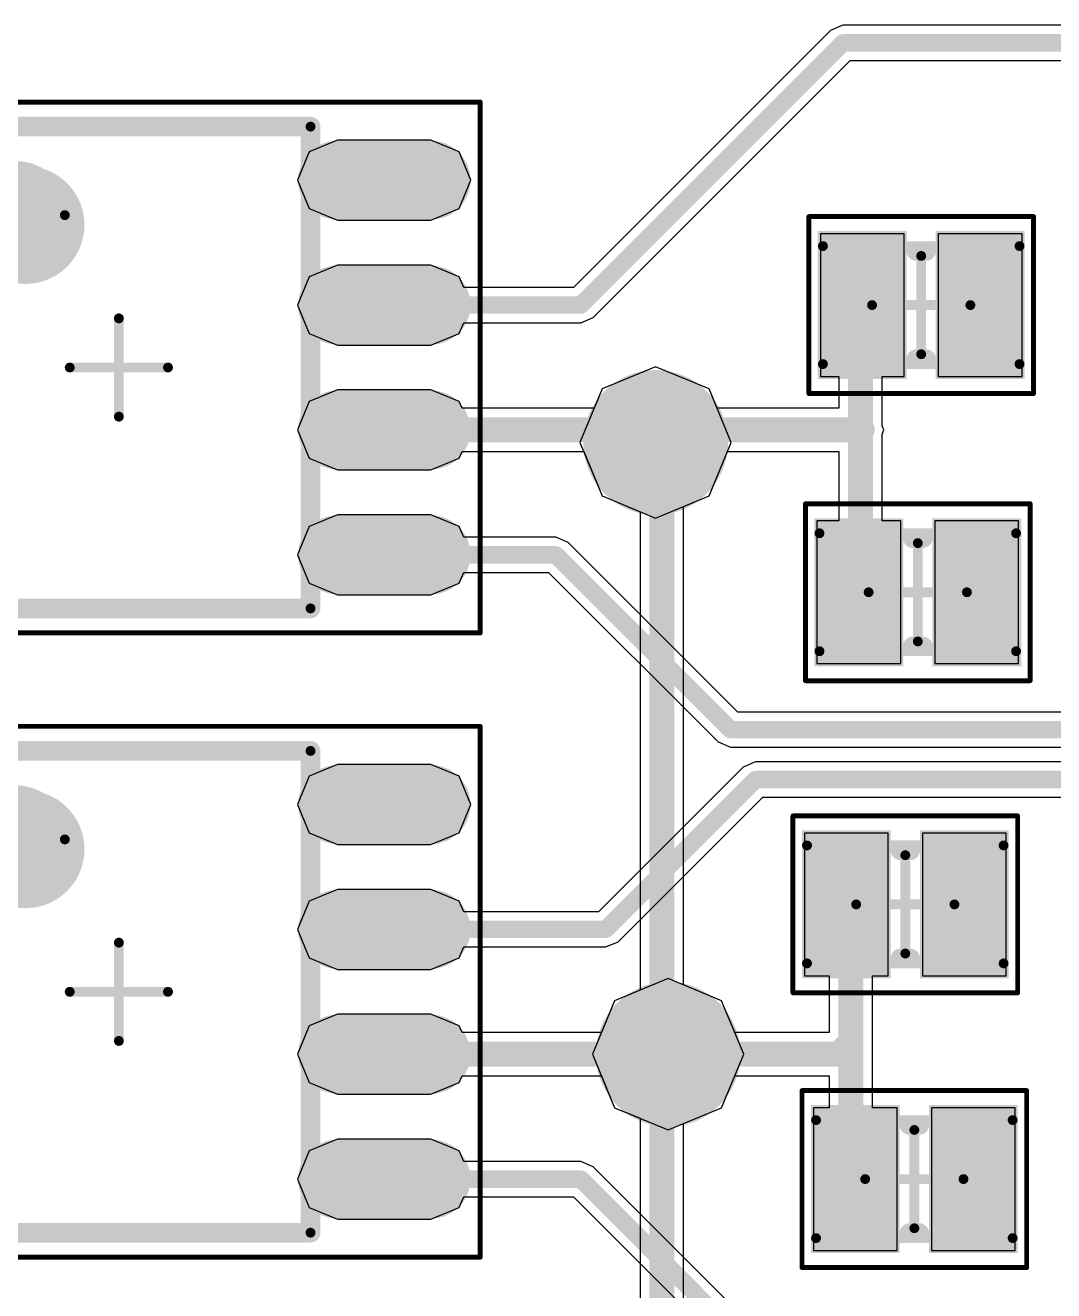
# Model space of a CAD drawing. Header units: millimetres. Extents: x 67 to 176, y 11 to 117.
# Drawn here: x 147.38 to 157.85, y 54.62 to 67.49 of the extents above; entities that cross this region are included whole.
import ezdxf

# ---------------------------------------------------------------- set-up
doc = ezdxf.new("R2010")
doc.units = ezdxf.units.MM
for name, color, linetype in [('BottomLayer', 5, 'Continuous'), ('BottomSolder', 6, 'Continuous'), ('Mechanical13', 56, 'Continuous'), ('Mechanical15', 56, 'Continuous'), ('MultiLayer', 9, 'Continuous'), ('TopLayer', 1, 'Continuous'), ('TopOverlay', 2, 'Continuous'), ('TopPaste', 8, 'Continuous'), ('TopSolder', 216, 'Continuous'), ('ViaHoleLayer', 16, 'Continuous')]:
    doc.layers.add(name, color=color, linetype=linetype)

# ---------------------------------------------------------------- blocks, each defined once
blk = doc.blocks.new('C___2P__SM127P600_8N_34')
at = {"layer": 'Mechanical13', "const_width": 0.1}
for points in [[(-1, -0.6), (-1, 0.6)], [(-1, 0.6), (1, 0.6)], [(1, -0.6), (1, 0.6)], [(-1, -0.6), (1, -0.6)]]:
    blk.add_lwpolyline(points, dxfattribs=at)
at = {"layer": 'Mechanical13', "const_width": 0.05}
for points in [[(-1.025, 0.6, 1), (-0.975, 0.6, 1)], [(-1.025, 0.6, 1), (-0.975, 0.6, 1)], [(0.975, 0.6, 1), (1.025, 0.6, 1)], [(0.975, 0.6, 1), (1.025, 0.6, 1)], [(-1.025, -0.6, 1), (-0.975, -0.6, 1)], [(-1.025, -0.6, 1), (-0.975, -0.6, 1)], [(0.975, -0.6, 1), (1.025, -0.6, 1)], [(0.975, -0.6, 1), (1.025, -0.6, 1)]]:
    blk.add_lwpolyline(points, format="xyb", close=True, dxfattribs=at)
at = {"layer": 'Mechanical15'}
for points, const_width in [([(-1.143, -0.9), (-1.143, 0.9)], 0.05), ([(-1.143, 0.9), (1.143, 0.9)], 0.05), ([(1.143, -0.9), (1.143, 0.9)], 0.05), ([(0, -0.5), (0, 0.5)], 0.1), ([(-0.5, 0), (0.5, 0)], 0.1), ([(-1.143, -0.9), (1.143, -0.9)], 0.05)]:
    blk.add_lwpolyline(points, dxfattribs=dict(at, const_width=const_width))
for points, const_width in [([(-1.155, 0.9, 1), (-1.131, 0.9, 1)], 0.025), ([(-1.155, 0.9, 1), (-1.131, 0.9, 1)], 0.025), ([(1.131, 0.9, 1), (1.155, 0.9, 1)], 0.025), ([(1.131, 0.9, 1), (1.155, 0.9, 1)], 0.025), ([(-0.025, 0.5, 1), (0.025, 0.5, 1)], 0.05), ([(-0.525, 0, 1), (-0.475, 0, 1)], 0.05), ([(0.475, 0, 1), (0.525, 0, 1)], 0.05), ([(-0.025, -0.5, 1), (0.025, -0.5, 1)], 0.05), ([(-1.155, -0.9, 1), (-1.131, -0.9, 1)], 0.025), ([(-1.155, -0.9, 1), (-1.131, -0.9, 1)], 0.025), ([(1.131, -0.9, 1), (1.155, -0.9, 1)], 0.025), ([(1.131, -0.9, 1), (1.155, -0.9, 1)], 0.025)]:
    blk.add_lwpolyline(points, format="xyb", close=True, dxfattribs=dict(at, const_width=const_width))
at = {"layer": 'TopLayer'}
for points in [[(-0.25, -0.65), (-0.25, 0.65), (-0.95, -0.65), (-0.95, 0.65)], [(0.95, -0.65), (0.95, 0.65), (0.25, -0.65), (0.25, 0.65)]]:
    blk.add_solid(points, dxfattribs=at)
at = {"layer": 'TopOverlay', "const_width": 0.2}
for points in [[(-0.05, 0.55), (0.05, 0.55)], [(-0.05, -0.55), (0.05, -0.55)]]:
    blk.add_lwpolyline(points, dxfattribs=at)
at = {"layer": 'TopOverlay', "const_width": 0.1}
for points in [[(-0.1, 0.55, 1), (0, 0.55, 1)], [(0, 0.55, 1), (0.1, 0.55, 1)], [(-0.1, -0.55, 1), (0, -0.55, 1)], [(0, -0.55, 1), (0.1, -0.55, 1)]]:
    blk.add_lwpolyline(points, format="xyb", close=True, dxfattribs=at)
at = {"layer": 'TopPaste'}
for points in [[(-0.25, -0.65), (-0.25, 0.65), (-0.95, -0.65), (-0.95, 0.65)], [(0.95, -0.65), (0.95, 0.65), (0.25, -0.65), (0.25, 0.65)]]:
    blk.add_solid(points, dxfattribs=at)
at = {"layer": 'TopSolder'}
for points in [[(-0.148, -0.752), (-0.148, 0.752), (-1.052, -0.752), (-1.052, 0.752)], [(1.052, -0.752), (1.052, 0.752), (0.148, -0.752), (0.148, 0.752)]]:
    blk.add_solid(points, dxfattribs=at)
blk = doc.blocks.new('C___2P__SM127P600_8N_37')
at = {"layer": 'Mechanical13', "const_width": 0.1}
for points in [[(-1, -0.6), (-1, 0.6)], [(-1, 0.6), (1, 0.6)], [(1, -0.6), (1, 0.6)], [(-1, -0.6), (1, -0.6)]]:
    blk.add_lwpolyline(points, dxfattribs=at)
at = {"layer": 'Mechanical13', "const_width": 0.05}
for points in [[(-1.025, 0.6, 1), (-0.975, 0.6, 1)], [(-1.025, 0.6, 1), (-0.975, 0.6, 1)], [(0.975, 0.6, 1), (1.025, 0.6, 1)], [(0.975, 0.6, 1), (1.025, 0.6, 1)], [(-1.025, -0.6, 1), (-0.975, -0.6, 1)], [(-1.025, -0.6, 1), (-0.975, -0.6, 1)], [(0.975, -0.6, 1), (1.025, -0.6, 1)], [(0.975, -0.6, 1), (1.025, -0.6, 1)]]:
    blk.add_lwpolyline(points, format="xyb", close=True, dxfattribs=at)
at = {"layer": 'Mechanical15'}
for points, const_width in [([(-1.143, -0.9), (-1.143, 0.9)], 0.05), ([(-1.143, 0.9), (1.143, 0.9)], 0.05), ([(1.143, -0.9), (1.143, 0.9)], 0.05), ([(0, -0.5), (0, 0.5)], 0.1), ([(-0.5, 0), (0.5, 0)], 0.1), ([(-1.143, -0.9), (1.143, -0.9)], 0.05)]:
    blk.add_lwpolyline(points, dxfattribs=dict(at, const_width=const_width))
for points, const_width in [([(-1.155, 0.9, 1), (-1.131, 0.9, 1)], 0.025), ([(-1.155, 0.9, 1), (-1.131, 0.9, 1)], 0.025), ([(1.131, 0.9, 1), (1.155, 0.9, 1)], 0.025), ([(1.131, 0.9, 1), (1.155, 0.9, 1)], 0.025), ([(-0.025, 0.5, 1), (0.025, 0.5, 1)], 0.05), ([(-0.525, 0, 1), (-0.475, 0, 1)], 0.05), ([(0.475, 0, 1), (0.525, 0, 1)], 0.05), ([(-0.025, -0.5, 1), (0.025, -0.5, 1)], 0.05), ([(-1.155, -0.9, 1), (-1.131, -0.9, 1)], 0.025), ([(-1.155, -0.9, 1), (-1.131, -0.9, 1)], 0.025), ([(1.131, -0.9, 1), (1.155, -0.9, 1)], 0.025), ([(1.131, -0.9, 1), (1.155, -0.9, 1)], 0.025)]:
    blk.add_lwpolyline(points, format="xyb", close=True, dxfattribs=dict(at, const_width=const_width))
at = {"layer": 'TopLayer'}
for points in [[(-0.25, -0.65), (-0.25, 0.65), (-0.95, -0.65), (-0.95, 0.65)], [(0.95, -0.65), (0.95, 0.65), (0.25, -0.65), (0.25, 0.65)]]:
    blk.add_solid(points, dxfattribs=at)
at = {"layer": 'TopOverlay', "const_width": 0.2}
for points in [[(-0.05, 0.55), (0.05, 0.55)], [(-0.05, -0.55), (0.05, -0.55)]]:
    blk.add_lwpolyline(points, dxfattribs=at)
at = {"layer": 'TopOverlay', "const_width": 0.1}
for points in [[(-0.1, 0.55, 1), (0, 0.55, 1)], [(0, 0.55, 1), (0.1, 0.55, 1)], [(-0.1, -0.55, 1), (0, -0.55, 1)], [(0, -0.55, 1), (0.1, -0.55, 1)]]:
    blk.add_lwpolyline(points, format="xyb", close=True, dxfattribs=at)
at = {"layer": 'TopPaste'}
for points in [[(-0.25, -0.65), (-0.25, 0.65), (-0.95, -0.65), (-0.95, 0.65)], [(0.95, -0.65), (0.95, 0.65), (0.25, -0.65), (0.25, 0.65)]]:
    blk.add_solid(points, dxfattribs=at)
at = {"layer": 'TopSolder'}
for points in [[(-0.148, -0.752), (-0.148, 0.752), (-1.052, -0.752), (-1.052, 0.752)], [(1.052, -0.752), (1.052, 0.752), (0.148, -0.752), (0.148, 0.752)]]:
    blk.add_solid(points, dxfattribs=at)
blk = doc.blocks.new('C___2P__SM127P600_8N_40')
at = {"layer": 'Mechanical13', "const_width": 0.1}
for points in [[(-1, -0.6), (-1, 0.6)], [(-1, 0.6), (1, 0.6)], [(1, -0.6), (1, 0.6)], [(-1, -0.6), (1, -0.6)]]:
    blk.add_lwpolyline(points, dxfattribs=at)
at = {"layer": 'Mechanical13', "const_width": 0.05}
for points in [[(-1.025, 0.6, 1), (-0.975, 0.6, 1)], [(-1.025, 0.6, 1), (-0.975, 0.6, 1)], [(0.975, 0.6, 1), (1.025, 0.6, 1)], [(0.975, 0.6, 1), (1.025, 0.6, 1)], [(-1.025, -0.6, 1), (-0.975, -0.6, 1)], [(-1.025, -0.6, 1), (-0.975, -0.6, 1)], [(0.975, -0.6, 1), (1.025, -0.6, 1)], [(0.975, -0.6, 1), (1.025, -0.6, 1)]]:
    blk.add_lwpolyline(points, format="xyb", close=True, dxfattribs=at)
at = {"layer": 'Mechanical15'}
for points, const_width in [([(-1.143, -0.9), (-1.143, 0.9)], 0.05), ([(-1.143, 0.9), (1.143, 0.9)], 0.05), ([(1.143, -0.9), (1.143, 0.9)], 0.05), ([(0, -0.5), (0, 0.5)], 0.1), ([(-0.5, 0), (0.5, 0)], 0.1), ([(-1.143, -0.9), (1.143, -0.9)], 0.05)]:
    blk.add_lwpolyline(points, dxfattribs=dict(at, const_width=const_width))
for points, const_width in [([(-1.155, 0.9, 1), (-1.131, 0.9, 1)], 0.025), ([(-1.155, 0.9, 1), (-1.131, 0.9, 1)], 0.025), ([(1.131, 0.9, 1), (1.155, 0.9, 1)], 0.025), ([(1.131, 0.9, 1), (1.155, 0.9, 1)], 0.025), ([(-0.025, 0.5, 1), (0.025, 0.5, 1)], 0.05), ([(-0.525, 0, 1), (-0.475, 0, 1)], 0.05), ([(0.475, 0, 1), (0.525, 0, 1)], 0.05), ([(-0.025, -0.5, 1), (0.025, -0.5, 1)], 0.05), ([(-1.155, -0.9, 1), (-1.131, -0.9, 1)], 0.025), ([(-1.155, -0.9, 1), (-1.131, -0.9, 1)], 0.025), ([(1.131, -0.9, 1), (1.155, -0.9, 1)], 0.025), ([(1.131, -0.9, 1), (1.155, -0.9, 1)], 0.025)]:
    blk.add_lwpolyline(points, format="xyb", close=True, dxfattribs=dict(at, const_width=const_width))
at = {"layer": 'TopLayer'}
for points in [[(-0.25, -0.65), (-0.25, 0.65), (-0.95, -0.65), (-0.95, 0.65)], [(0.95, -0.65), (0.95, 0.65), (0.25, -0.65), (0.25, 0.65)]]:
    blk.add_solid(points, dxfattribs=at)
at = {"layer": 'TopOverlay', "const_width": 0.2}
for points in [[(-0.05, 0.55), (0.05, 0.55)], [(-0.05, -0.55), (0.05, -0.55)]]:
    blk.add_lwpolyline(points, dxfattribs=at)
at = {"layer": 'TopOverlay', "const_width": 0.1}
for points in [[(-0.1, 0.55, 1), (0, 0.55, 1)], [(0, 0.55, 1), (0.1, 0.55, 1)], [(-0.1, -0.55, 1), (0, -0.55, 1)], [(0, -0.55, 1), (0.1, -0.55, 1)]]:
    blk.add_lwpolyline(points, format="xyb", close=True, dxfattribs=at)
at = {"layer": 'TopPaste'}
for points in [[(-0.25, -0.65), (-0.25, 0.65), (-0.95, -0.65), (-0.95, 0.65)], [(0.95, -0.65), (0.95, 0.65), (0.25, -0.65), (0.25, 0.65)]]:
    blk.add_solid(points, dxfattribs=at)
at = {"layer": 'TopSolder'}
for points in [[(-0.148, -0.752), (-0.148, 0.752), (-1.052, -0.752), (-1.052, 0.752)], [(1.052, -0.752), (1.052, 0.752), (0.148, -0.752), (0.148, 0.752)]]:
    blk.add_solid(points, dxfattribs=at)
blk = doc.blocks.new('C___2P__SM127P600_8N_41')
at = {"layer": 'Mechanical13', "const_width": 0.1}
for points in [[(-1, -0.6), (-1, 0.6)], [(-1, 0.6), (1, 0.6)], [(1, -0.6), (1, 0.6)], [(-1, -0.6), (1, -0.6)]]:
    blk.add_lwpolyline(points, dxfattribs=at)
at = {"layer": 'Mechanical13', "const_width": 0.05}
for points in [[(-1.025, 0.6, 1), (-0.975, 0.6, 1)], [(-1.025, 0.6, 1), (-0.975, 0.6, 1)], [(0.975, 0.6, 1), (1.025, 0.6, 1)], [(0.975, 0.6, 1), (1.025, 0.6, 1)], [(-1.025, -0.6, 1), (-0.975, -0.6, 1)], [(-1.025, -0.6, 1), (-0.975, -0.6, 1)], [(0.975, -0.6, 1), (1.025, -0.6, 1)], [(0.975, -0.6, 1), (1.025, -0.6, 1)]]:
    blk.add_lwpolyline(points, format="xyb", close=True, dxfattribs=at)
at = {"layer": 'Mechanical15'}
for points, const_width in [([(-1.143, -0.9), (-1.143, 0.9)], 0.05), ([(-1.143, 0.9), (1.143, 0.9)], 0.05), ([(1.143, -0.9), (1.143, 0.9)], 0.05), ([(0, -0.5), (0, 0.5)], 0.1), ([(-0.5, 0), (0.5, 0)], 0.1), ([(-1.143, -0.9), (1.143, -0.9)], 0.05)]:
    blk.add_lwpolyline(points, dxfattribs=dict(at, const_width=const_width))
for points, const_width in [([(-1.155, 0.9, 1), (-1.131, 0.9, 1)], 0.025), ([(-1.155, 0.9, 1), (-1.131, 0.9, 1)], 0.025), ([(1.131, 0.9, 1), (1.155, 0.9, 1)], 0.025), ([(1.131, 0.9, 1), (1.155, 0.9, 1)], 0.025), ([(-0.025, 0.5, 1), (0.025, 0.5, 1)], 0.05), ([(-0.525, 0, 1), (-0.475, 0, 1)], 0.05), ([(0.475, 0, 1), (0.525, 0, 1)], 0.05), ([(-0.025, -0.5, 1), (0.025, -0.5, 1)], 0.05), ([(-1.155, -0.9, 1), (-1.131, -0.9, 1)], 0.025), ([(-1.155, -0.9, 1), (-1.131, -0.9, 1)], 0.025), ([(1.131, -0.9, 1), (1.155, -0.9, 1)], 0.025), ([(1.131, -0.9, 1), (1.155, -0.9, 1)], 0.025)]:
    blk.add_lwpolyline(points, format="xyb", close=True, dxfattribs=dict(at, const_width=const_width))
at = {"layer": 'TopLayer'}
for points in [[(-0.25, -0.65), (-0.25, 0.65), (-0.95, -0.65), (-0.95, 0.65)], [(0.95, -0.65), (0.95, 0.65), (0.25, -0.65), (0.25, 0.65)]]:
    blk.add_solid(points, dxfattribs=at)
at = {"layer": 'TopOverlay', "const_width": 0.2}
for points in [[(-0.05, 0.55), (0.05, 0.55)], [(-0.05, -0.55), (0.05, -0.55)]]:
    blk.add_lwpolyline(points, dxfattribs=at)
at = {"layer": 'TopOverlay', "const_width": 0.1}
for points in [[(-0.1, 0.55, 1), (0, 0.55, 1)], [(0, 0.55, 1), (0.1, 0.55, 1)], [(-0.1, -0.55, 1), (0, -0.55, 1)], [(0, -0.55, 1), (0.1, -0.55, 1)]]:
    blk.add_lwpolyline(points, format="xyb", close=True, dxfattribs=at)
at = {"layer": 'TopPaste'}
for points in [[(-0.25, -0.65), (-0.25, 0.65), (-0.95, -0.65), (-0.95, 0.65)], [(0.95, -0.65), (0.95, 0.65), (0.25, -0.65), (0.25, 0.65)]]:
    blk.add_solid(points, dxfattribs=at)
at = {"layer": 'TopSolder'}
for points in [[(-0.148, -0.752), (-0.148, 0.752), (-1.052, -0.752), (-1.052, 0.752)], [(1.052, -0.752), (1.052, 0.752), (0.148, -0.752), (0.148, 0.752)]]:
    blk.add_solid(points, dxfattribs=at)
blk = doc.blocks.new('TC4428_78')
at = {"layer": 'Mechanical13', "const_width": 0.1}
for points in [[(-1.95, -2.45), (-1.95, 2.45)], [(-1.95, 2.45), (1.95, 2.45)], [(1.95, -2.45), (1.95, 2.45)], [(-1.95, -2.45), (1.95, -2.45)]]:
    blk.add_lwpolyline(points, dxfattribs=at)
at = {"layer": 'Mechanical13'}
for points, const_width in [([(-1.975, 2.45, 1), (-1.925, 2.45, 1)], 0.05), ([(-1.975, 2.45, 1), (-1.925, 2.45, 1)], 0.05), ([(1.925, 2.45, 1), (1.975, 2.45, 1)], 0.05), ([(1.925, 2.45, 1), (1.975, 2.45, 1)], 0.05), ([(-0.55, 1.55, 1), (-1.55, 1.55, 1)], 0.1), ([(-1.575, 1.55, 1), (-1.525, 1.55, 1)], 0.05), ([(-0.575, 1.55, 1), (-0.525, 1.55, 1)], 0.05), ([(-1.975, -2.45, 1), (-1.925, -2.45, 1)], 0.05), ([(-1.975, -2.45, 1), (-1.925, -2.45, 1)], 0.05), ([(1.925, -2.45, 1), (1.975, -2.45, 1)], 0.05), ([(1.925, -2.45, 1), (1.975, -2.45, 1)], 0.05)]:
    blk.add_lwpolyline(points, format="xyb", close=True, dxfattribs=dict(at, const_width=const_width))
at = {"layer": 'Mechanical15'}
for points, const_width in [([(-3.675, -2.7), (-3.675, 2.7)], 0.05), ([(-3.675, 2.7), (3.675, 2.7)], 0.05), ([(3.675, -2.7), (3.675, 2.7)], 0.05), ([(0, -0.5), (0, 0.5)], 0.1), ([(-0.5, 0), (0.5, 0)], 0.1), ([(-3.675, -2.7), (3.675, -2.7)], 0.05)]:
    blk.add_lwpolyline(points, dxfattribs=dict(at, const_width=const_width))
for points, const_width in [([(-3.687, 2.7, 1), (-3.662, 2.7, 1)], 0.025), ([(-3.687, 2.7, 1), (-3.662, 2.7, 1)], 0.025), ([(3.663, 2.7, 1), (3.688, 2.7, 1)], 0.025), ([(3.663, 2.7, 1), (3.688, 2.7, 1)], 0.025), ([(-0.025, 0.5, 1), (0.025, 0.5, 1)], 0.05), ([(-0.525, 0, 1), (-0.475, 0, 1)], 0.05), ([(0.475, 0, 1), (0.525, 0, 1)], 0.05), ([(-0.025, -0.5, 1), (0.025, -0.5, 1)], 0.05), ([(-3.687, -2.7, 1), (-3.662, -2.7, 1)], 0.025), ([(-3.687, -2.7, 1), (-3.662, -2.7, 1)], 0.025), ([(3.663, -2.7, 1), (3.688, -2.7, 1)], 0.025), ([(3.663, -2.7, 1), (3.688, -2.7, 1)], 0.025)]:
    blk.add_lwpolyline(points, format="xyb", close=True, dxfattribs=dict(at, const_width=const_width))
at = {"layer": 'TopLayer', "const_width": 0.6}
for points in [[(-3.175, 1.905), (-2.225, 1.905)], [(2.225, 1.905), (3.175, 1.905)], [(-3.175, 0.635), (-2.225, 0.635)], [(2.225, 0.635), (3.175, 0.635)], [(-3.175, -0.635), (-2.225, -0.635)], [(2.225, -0.635), (3.175, -0.635)], [(-3.175, -1.905), (-2.225, -1.905)], [(2.225, -1.905), (3.175, -1.905)]]:
    blk.add_lwpolyline(points, dxfattribs=at)
at = {"layer": 'TopLayer', "const_width": 0.3}
for points in [[(-3.325, 1.905, 1), (-3.025, 1.905, 1)], [(-2.375, 1.905, 1), (-2.075, 1.905, 1)], [(2.075, 1.905, 1), (2.375, 1.905, 1)], [(3.025, 1.905, 1), (3.325, 1.905, 1)], [(-3.325, 0.635, 1), (-3.025, 0.635, 1)], [(-2.375, 0.635, 1), (-2.075, 0.635, 1)], [(2.075, 0.635, 1), (2.375, 0.635, 1)], [(3.025, 0.635, 1), (3.325, 0.635, 1)], [(-3.325, -0.635, 1), (-3.025, -0.635, 1)], [(-2.375, -0.635, 1), (-2.075, -0.635, 1)], [(2.075, -0.635, 1), (2.375, -0.635, 1)], [(3.025, -0.635, 1), (3.325, -0.635, 1)], [(-3.325, -1.905, 1), (-3.025, -1.905, 1)], [(-2.375, -1.905, 1), (-2.075, -1.905, 1)], [(2.075, -1.905, 1), (2.375, -1.905, 1)], [(3.025, -1.905, 1), (3.325, -1.905, 1)]]:
    blk.add_lwpolyline(points, format="xyb", close=True, dxfattribs=at)
at = {"layer": 'TopOverlay'}
for points, const_width in [([(-2.575, 2.755, 1), (-2.825, 2.755, 1)], 0.25), ([(-2.887, 2.755, 1), (-2.763, 2.755, 1)], 0.125), ([(-2.637, 2.755, 1), (-2.512, 2.755, 1)], 0.125), ([(-2, 2.45, 1), (-1.9, 2.45, 1)], 0.1), ([(-2, 2.45, 1), (-1.9, 2.45, 1)], 0.1), ([(1.9, 2.45, 1), (2, 2.45, 1)], 0.1), ([(1.9, 2.45, 1), (2, 2.45, 1)], 0.1), ([(-0.65, 1.45, 1), (-1.25, 1.45, 1)], 0.6), ([(-1.4, 1.45, 1), (-1.1, 1.45, 1)], 0.3), ([(-0.8, 1.45, 1), (-0.5, 1.45, 1)], 0.3), ([(-2, -2.45, 1), (-1.9, -2.45, 1)], 0.1), ([(-2, -2.45, 1), (-1.9, -2.45, 1)], 0.1), ([(1.9, -2.45, 1), (2, -2.45, 1)], 0.1), ([(1.9, -2.45, 1), (2, -2.45, 1)], 0.1)]:
    blk.add_lwpolyline(points, format="xyb", close=True, dxfattribs=dict(at, const_width=const_width))
at = {"layer": 'TopOverlay', "const_width": 0.2}
for points in [[(-1.95, -2.45), (-1.95, 2.45)], [(-1.95, 2.45), (1.95, 2.45)], [(1.95, -2.45), (1.95, 2.45)], [(-1.95, -2.45), (1.95, -2.45)]]:
    blk.add_lwpolyline(points, dxfattribs=at)
at = {"layer": 'TopPaste', "const_width": 0.6}
for points in [[(-3.175, 1.905), (-2.225, 1.905)], [(2.225, 1.905), (3.175, 1.905)], [(-3.175, 0.635), (-2.225, 0.635)], [(2.225, 0.635), (3.175, 0.635)], [(-3.175, -0.635), (-2.225, -0.635)], [(2.225, -0.635), (3.175, -0.635)], [(-3.175, -1.905), (-2.225, -1.905)], [(2.225, -1.905), (3.175, -1.905)]]:
    blk.add_lwpolyline(points, dxfattribs=at)
at = {"layer": 'TopPaste', "const_width": 0.3}
for points in [[(-3.325, 1.905, 1), (-3.025, 1.905, 1)], [(-2.375, 1.905, 1), (-2.075, 1.905, 1)], [(2.075, 1.905, 1), (2.375, 1.905, 1)], [(3.025, 1.905, 1), (3.325, 1.905, 1)], [(-3.325, 0.635, 1), (-3.025, 0.635, 1)], [(-2.375, 0.635, 1), (-2.075, 0.635, 1)], [(2.075, 0.635, 1), (2.375, 0.635, 1)], [(3.025, 0.635, 1), (3.325, 0.635, 1)], [(-3.325, -0.635, 1), (-3.025, -0.635, 1)], [(-2.375, -0.635, 1), (-2.075, -0.635, 1)], [(2.075, -0.635, 1), (2.375, -0.635, 1)], [(3.025, -0.635, 1), (3.325, -0.635, 1)], [(-3.325, -1.905, 1), (-3.025, -1.905, 1)], [(-2.375, -1.905, 1), (-2.075, -1.905, 1)], [(2.075, -1.905, 1), (2.375, -1.905, 1)], [(3.025, -1.905, 1), (3.325, -1.905, 1)]]:
    blk.add_lwpolyline(points, format="xyb", close=True, dxfattribs=at)
at = {"layer": 'TopSolder', "const_width": 0.803}
for points in [[(-3.175, 1.905), (-2.225, 1.905)], [(2.225, 1.905), (3.175, 1.905)], [(-3.175, 0.635), (-2.225, 0.635)], [(2.225, 0.635), (3.175, 0.635)], [(-3.175, -0.635), (-2.225, -0.635)], [(2.225, -0.635), (3.175, -0.635)], [(-3.175, -1.905), (-2.225, -1.905)], [(2.225, -1.905), (3.175, -1.905)]]:
    blk.add_lwpolyline(points, dxfattribs=at)
at = {"layer": 'TopSolder', "const_width": 0.402}
for points in [[(-3.376, 1.905, 1), (-2.974, 1.905, 1)], [(-2.426, 1.905, 1), (-2.024, 1.905, 1)], [(2.024, 1.905, 1), (2.426, 1.905, 1)], [(2.974, 1.905, 1), (3.376, 1.905, 1)], [(-3.376, 0.635, 1), (-2.974, 0.635, 1)], [(-2.426, 0.635, 1), (-2.024, 0.635, 1)], [(2.024, 0.635, 1), (2.426, 0.635, 1)], [(2.974, 0.635, 1), (3.376, 0.635, 1)], [(-3.376, -0.635, 1), (-2.974, -0.635, 1)], [(-2.426, -0.635, 1), (-2.024, -0.635, 1)], [(2.024, -0.635, 1), (2.426, -0.635, 1)], [(2.974, -0.635, 1), (3.376, -0.635, 1)], [(-3.376, -1.905, 1), (-2.974, -1.905, 1)], [(-2.426, -1.905, 1), (-2.024, -1.905, 1)], [(2.024, -1.905, 1), (2.426, -1.905, 1)], [(2.974, -1.905, 1), (3.376, -1.905, 1)]]:
    blk.add_lwpolyline(points, format="xyb", close=True, dxfattribs=at)
blk = doc.blocks.new('TC4428_81')
at = {"layer": 'Mechanical13', "const_width": 0.1}
for points in [[(-1.95, 2.45), (1.95, 2.45)], [(-1.95, -2.45), (-1.95, 2.45)], [(1.95, -2.45), (1.95, 2.45)], [(-1.95, -2.45), (1.95, -2.45)]]:
    blk.add_lwpolyline(points, dxfattribs=at)
at = {"layer": 'Mechanical13'}
for points, const_width in [([(-1.975, 2.45, 1), (-1.925, 2.45, 1)], 0.05), ([(-1.975, 2.45, 1), (-1.925, 2.45, 1)], 0.05), ([(1.925, 2.45, 1), (1.975, 2.45, 1)], 0.05), ([(1.925, 2.45, 1), (1.975, 2.45, 1)], 0.05), ([(-0.55, 1.55, 1), (-1.55, 1.55, 1)], 0.1), ([(-1.575, 1.55, 1), (-1.525, 1.55, 1)], 0.05), ([(-0.575, 1.55, 1), (-0.525, 1.55, 1)], 0.05), ([(-1.975, -2.45, 1), (-1.925, -2.45, 1)], 0.05), ([(-1.975, -2.45, 1), (-1.925, -2.45, 1)], 0.05), ([(1.925, -2.45, 1), (1.975, -2.45, 1)], 0.05), ([(1.925, -2.45, 1), (1.975, -2.45, 1)], 0.05)]:
    blk.add_lwpolyline(points, format="xyb", close=True, dxfattribs=dict(at, const_width=const_width))
at = {"layer": 'Mechanical15'}
for points, const_width in [([(-3.675, 2.7), (3.675, 2.7)], 0.05), ([(-3.675, -2.7), (-3.675, 2.7)], 0.05), ([(3.675, -2.7), (3.675, 2.7)], 0.05), ([(0, -0.5), (0, 0.5)], 0.1), ([(-0.5, 0), (0.5, 0)], 0.1), ([(-3.675, -2.7), (3.675, -2.7)], 0.05)]:
    blk.add_lwpolyline(points, dxfattribs=dict(at, const_width=const_width))
for points, const_width in [([(-3.687, 2.7, 1), (-3.662, 2.7, 1)], 0.025), ([(-3.687, 2.7, 1), (-3.662, 2.7, 1)], 0.025), ([(3.663, 2.7, 1), (3.688, 2.7, 1)], 0.025), ([(3.663, 2.7, 1), (3.688, 2.7, 1)], 0.025), ([(-0.025, 0.5, 1), (0.025, 0.5, 1)], 0.05), ([(-0.525, 0, 1), (-0.475, 0, 1)], 0.05), ([(0.475, 0, 1), (0.525, 0, 1)], 0.05), ([(-0.025, -0.5, 1), (0.025, -0.5, 1)], 0.05), ([(-3.687, -2.7, 1), (-3.662, -2.7, 1)], 0.025), ([(-3.687, -2.7, 1), (-3.662, -2.7, 1)], 0.025), ([(3.663, -2.7, 1), (3.688, -2.7, 1)], 0.025), ([(3.663, -2.7, 1), (3.688, -2.7, 1)], 0.025)]:
    blk.add_lwpolyline(points, format="xyb", close=True, dxfattribs=dict(at, const_width=const_width))
at = {"layer": 'TopLayer', "const_width": 0.6}
for points in [[(-3.175, 1.905), (-2.225, 1.905)], [(2.225, 1.905), (3.175, 1.905)], [(-3.175, 0.635), (-2.225, 0.635)], [(2.225, 0.635), (3.175, 0.635)], [(-3.175, -0.635), (-2.225, -0.635)], [(2.225, -0.635), (3.175, -0.635)], [(-3.175, -1.905), (-2.225, -1.905)], [(2.225, -1.905), (3.175, -1.905)]]:
    blk.add_lwpolyline(points, dxfattribs=at)
at = {"layer": 'TopLayer', "const_width": 0.3}
for points in [[(-3.325, 1.905, 1), (-3.025, 1.905, 1)], [(-2.375, 1.905, 1), (-2.075, 1.905, 1)], [(2.075, 1.905, 1), (2.375, 1.905, 1)], [(3.025, 1.905, 1), (3.325, 1.905, 1)], [(-3.325, 0.635, 1), (-3.025, 0.635, 1)], [(-2.375, 0.635, 1), (-2.075, 0.635, 1)], [(2.075, 0.635, 1), (2.375, 0.635, 1)], [(3.025, 0.635, 1), (3.325, 0.635, 1)], [(-3.325, -0.635, 1), (-3.025, -0.635, 1)], [(-2.375, -0.635, 1), (-2.075, -0.635, 1)], [(2.075, -0.635, 1), (2.375, -0.635, 1)], [(3.025, -0.635, 1), (3.325, -0.635, 1)], [(-3.325, -1.905, 1), (-3.025, -1.905, 1)], [(-2.375, -1.905, 1), (-2.075, -1.905, 1)], [(2.075, -1.905, 1), (2.375, -1.905, 1)], [(3.025, -1.905, 1), (3.325, -1.905, 1)]]:
    blk.add_lwpolyline(points, format="xyb", close=True, dxfattribs=at)
at = {"layer": 'TopOverlay'}
for points, const_width in [([(-2.575, 2.755, 1), (-2.825, 2.755, 1)], 0.25), ([(-2.887, 2.755, 1), (-2.763, 2.755, 1)], 0.125), ([(-2.637, 2.755, 1), (-2.512, 2.755, 1)], 0.125), ([(-2, 2.45, 1), (-1.9, 2.45, 1)], 0.1), ([(-2, 2.45, 1), (-1.9, 2.45, 1)], 0.1), ([(1.9, 2.45, 1), (2, 2.45, 1)], 0.1), ([(1.9, 2.45, 1), (2, 2.45, 1)], 0.1), ([(-0.65, 1.45, 1), (-1.25, 1.45, 1)], 0.6), ([(-1.4, 1.45, 1), (-1.1, 1.45, 1)], 0.3), ([(-0.8, 1.45, 1), (-0.5, 1.45, 1)], 0.3), ([(-2, -2.45, 1), (-1.9, -2.45, 1)], 0.1), ([(-2, -2.45, 1), (-1.9, -2.45, 1)], 0.1), ([(1.9, -2.45, 1), (2, -2.45, 1)], 0.1), ([(1.9, -2.45, 1), (2, -2.45, 1)], 0.1)]:
    blk.add_lwpolyline(points, format="xyb", close=True, dxfattribs=dict(at, const_width=const_width))
at = {"layer": 'TopOverlay', "const_width": 0.2}
for points in [[(-1.95, 2.45), (1.95, 2.45)], [(-1.95, -2.45), (-1.95, 2.45)], [(1.95, -2.45), (1.95, 2.45)], [(-1.95, -2.45), (1.95, -2.45)]]:
    blk.add_lwpolyline(points, dxfattribs=at)
at = {"layer": 'TopPaste', "const_width": 0.6}
for points in [[(-3.175, 1.905), (-2.225, 1.905)], [(2.225, 1.905), (3.175, 1.905)], [(-3.175, 0.635), (-2.225, 0.635)], [(2.225, 0.635), (3.175, 0.635)], [(-3.175, -0.635), (-2.225, -0.635)], [(2.225, -0.635), (3.175, -0.635)], [(-3.175, -1.905), (-2.225, -1.905)], [(2.225, -1.905), (3.175, -1.905)]]:
    blk.add_lwpolyline(points, dxfattribs=at)
at = {"layer": 'TopPaste', "const_width": 0.3}
for points in [[(-3.325, 1.905, 1), (-3.025, 1.905, 1)], [(-2.375, 1.905, 1), (-2.075, 1.905, 1)], [(2.075, 1.905, 1), (2.375, 1.905, 1)], [(3.025, 1.905, 1), (3.325, 1.905, 1)], [(-3.325, 0.635, 1), (-3.025, 0.635, 1)], [(-2.375, 0.635, 1), (-2.075, 0.635, 1)], [(2.075, 0.635, 1), (2.375, 0.635, 1)], [(3.025, 0.635, 1), (3.325, 0.635, 1)], [(-3.325, -0.635, 1), (-3.025, -0.635, 1)], [(-2.375, -0.635, 1), (-2.075, -0.635, 1)], [(2.075, -0.635, 1), (2.375, -0.635, 1)], [(3.025, -0.635, 1), (3.325, -0.635, 1)], [(-3.325, -1.905, 1), (-3.025, -1.905, 1)], [(-2.375, -1.905, 1), (-2.075, -1.905, 1)], [(2.075, -1.905, 1), (2.375, -1.905, 1)], [(3.025, -1.905, 1), (3.325, -1.905, 1)]]:
    blk.add_lwpolyline(points, format="xyb", close=True, dxfattribs=at)
at = {"layer": 'TopSolder', "const_width": 0.803}
for points in [[(-3.175, 1.905), (-2.225, 1.905)], [(2.225, 1.905), (3.175, 1.905)], [(-3.175, 0.635), (-2.225, 0.635)], [(2.225, 0.635), (3.175, 0.635)], [(-3.175, -0.635), (-2.225, -0.635)], [(2.225, -0.635), (3.175, -0.635)], [(-3.175, -1.905), (-2.225, -1.905)], [(2.225, -1.905), (3.175, -1.905)]]:
    blk.add_lwpolyline(points, dxfattribs=at)
at = {"layer": 'TopSolder', "const_width": 0.402}
for points in [[(-3.376, 1.905, 1), (-2.974, 1.905, 1)], [(-2.426, 1.905, 1), (-2.024, 1.905, 1)], [(2.024, 1.905, 1), (2.426, 1.905, 1)], [(2.974, 1.905, 1), (3.376, 1.905, 1)], [(-3.376, 0.635, 1), (-2.974, 0.635, 1)], [(-2.426, 0.635, 1), (-2.024, 0.635, 1)], [(2.024, 0.635, 1), (2.426, 0.635, 1)], [(2.974, 0.635, 1), (3.376, 0.635, 1)], [(-3.376, -0.635, 1), (-2.974, -0.635, 1)], [(-2.426, -0.635, 1), (-2.024, -0.635, 1)], [(2.024, -0.635, 1), (2.426, -0.635, 1)], [(2.974, -0.635, 1), (3.376, -0.635, 1)], [(-3.376, -1.905, 1), (-2.974, -1.905, 1)], [(-2.426, -1.905, 1), (-2.024, -1.905, 1)], [(2.024, -1.905, 1), (2.426, -1.905, 1)], [(2.974, -1.905, 1), (3.376, -1.905, 1)]]:
    blk.add_lwpolyline(points, format="xyb", close=True, dxfattribs=at)

msp = doc.modelspace()

# ---------------------------------------------------------------- linework, layer by layer
at = {"layer": 'BottomLayer'}
for p, q in [((153.797, 64.016), (153.253, 63.79)), ((154.341, 63.79), (153.797, 64.016)), ((153.253, 63.79), (153.027, 63.246)), ((154.567, 63.246), (154.341, 63.79)), ((153.027, 63.246), (153.253, 62.702)), ((154.341, 62.702), (154.567, 63.246)), ((153.253, 62.702), (153.641, 62.541)), ((154.08, 62.594), (154.341, 62.702)), ((154.08, 57.728), (154.08, 62.594)), ((153.641, 62.541), (153.641, 57.675)), ((153.641, 57.675), (153.38, 57.567)), ((154.468, 57.567), (154.08, 57.728)), ((153.38, 57.567), (153.154, 57.023)), ((154.694, 57.023), (154.468, 57.567)), ((153.154, 57.023), (153.38, 56.479)), ((154.468, 56.479), (154.694, 57.023)), ((153.38, 56.479), (153.641, 56.371)), ((154.08, 56.318), (154.468, 56.479)), ((153.641, 56.371), (153.641, 50.616)), ((154.08, 50.563), (154.08, 56.318))]:
    msp.add_line(p, q, dxfattribs=at)
for points, const_width in [([(153.48, 63.246, 1), (154.114, 63.246, 1)], 0.635), ([(153.733, 63.246, 1), (153.861, 63.246, 1)], 0.127), ([(153.797, 63.182, 1), (153.924, 63.182, 1)], 0.127), ([(153.797, 63.182, 1), (153.924, 63.182, 1)], 0.127), ([(153.607, 57.023, 1), (154.242, 57.023, 1)], 0.635), ([(153.797, 57.087, 1), (153.924, 57.087, 1)], 0.127), ([(153.797, 57.087, 1), (153.924, 57.087, 1)], 0.127), ([(153.861, 57.023, 1), (153.988, 57.023, 1)], 0.127), ([(153.861, 57.023, 1), (153.988, 57.023, 1)], 0.127), ([(153.797, 56.959, 1), (153.924, 56.959, 1)], 0.127), ([(153.797, 56.959, 1), (153.924, 56.959, 1)], 0.127)]:
    msp.add_lwpolyline(points, format="xyb", close=True, dxfattribs=dict(at, const_width=const_width))
at = {"layer": 'BottomLayer', "const_width": 0.254}
for points in [[(153.797, 63.246), (153.861, 63.182)], [(153.861, 57.087), (153.861, 63.182)], [(153.861, 57.087), (153.924, 57.023)], [(153.861, 56.959), (153.924, 57.023)], [(153.861, 49.974), (153.861, 56.959)]]:
    msp.add_lwpolyline(points, dxfattribs=at)
at = {"layer": 'BottomSolder', "const_width": 0.737}
for points in [[(153.429, 63.246, 1), (154.165, 63.246, 1)], [(153.556, 57.023, 1), (154.292, 57.023, 1)]]:
    msp.add_lwpolyline(points, format="xyb", close=True, dxfattribs=at)
at = {"layer": 'MultiLayer', "const_width": 0.635}
for points in [[(153.48, 63.246, 1), (154.114, 63.246, 1)], [(153.607, 57.023, 1), (154.242, 57.023, 1)]]:
    msp.add_lwpolyline(points, format="xyb", close=True, dxfattribs=at)
at = {"layer": 'TopLayer'}
for p, q in [((155.702, 67.489), (155.576, 67.436)), ((163.83, 67.489), (155.702, 67.489)), ((155.576, 67.436), (152.961, 64.822)), ((153.161, 64.517), (155.776, 67.131)), ((155.776, 67.131), (163.756, 67.131)), ((150.561, 66.32), (150.273, 66.201)), ((151.511, 66.32), (150.561, 66.32)), ((151.799, 66.201), (151.511, 66.32)), ((150.273, 66.201), (150.154, 65.913)), ((151.918, 65.913), (151.799, 66.201)), ((150.154, 65.913), (150.273, 65.625)), ((151.799, 65.625), (151.918, 65.913)), ((150.273, 65.625), (150.561, 65.506)), ((151.511, 65.506), (151.799, 65.625)), ((150.561, 65.506), (151.511, 65.506)), ((156.325, 65.369), (155.473, 65.369)), ((155.473, 65.369), (155.473, 63.917)), ((156.325, 63.917), (156.325, 65.369)), ((157.525, 65.369), (156.673, 65.369)), ((156.673, 65.369), (156.673, 63.917)), ((157.525, 63.917), (157.525, 65.369)), ((150.561, 65.05), (150.273, 64.931)), ((151.511, 65.05), (150.561, 65.05)), ((151.799, 64.931), (151.511, 65.05)), ((150.273, 64.931), (150.154, 64.643)), ((151.844, 64.822), (151.799, 64.931)), ((152.961, 64.822), (151.844, 64.822)), ((150.154, 64.643), (150.273, 64.355)), ((153.035, 64.464), (153.161, 64.517)), ((150.273, 64.355), (150.561, 64.236)), ((151.511, 64.236), (151.799, 64.355)), ((151.799, 64.355), (151.844, 64.464)), ((151.844, 64.464), (153.035, 64.464)), ((150.561, 64.236), (151.511, 64.236)), ((153.797, 64.016), (153.253, 63.79)), ((154.341, 63.79), (153.797, 64.016)), ((155.473, 63.917), (155.662, 63.917)), ((155.662, 63.917), (155.662, 63.593)), ((156.101, 63.415), (156.101, 63.917)), ((156.101, 63.917), (156.325, 63.917)), ((156.673, 63.917), (157.525, 63.917)), ((150.561, 63.78), (150.273, 63.661)), ((151.511, 63.78), (150.561, 63.78)), ((151.799, 63.661), (151.511, 63.78)), ((153.253, 63.79), (153.171, 63.593)), ((154.423, 63.593), (154.341, 63.79)), ((150.273, 63.661), (150.154, 63.373)), ((151.827, 63.593), (151.799, 63.661)), ((153.171, 63.593), (151.827, 63.593)), ((155.662, 63.593), (154.423, 63.593)), ((150.154, 63.373), (150.273, 63.085)), ((156.119, 63.373), (156.101, 63.415)), ((156.101, 63.331), (156.119, 63.373)), ((156.101, 62.448), (156.101, 63.331)), ((150.273, 63.085), (150.561, 62.966)), ((151.511, 62.966), (151.799, 63.085)), ((151.799, 63.085), (151.827, 63.153)), ((151.827, 63.153), (153.066, 63.153)), ((153.066, 63.153), (153.253, 62.702)), ((154.341, 62.702), (154.528, 63.153)), ((154.528, 63.153), (155.662, 63.153)), ((155.662, 63.153), (155.662, 62.448)), ((150.561, 62.966), (151.511, 62.966)), ((153.253, 62.702), (153.797, 62.476)), ((153.797, 62.476), (154.341, 62.702)), ((150.561, 62.51), (150.273, 62.391)), ((151.511, 62.51), (150.561, 62.51)), ((151.799, 62.391), (151.511, 62.51)), ((155.662, 62.448), (155.438, 62.448)), ((155.438, 62.448), (155.438, 60.996)), ((156.29, 62.448), (156.101, 62.448)), ((156.29, 60.996), (156.29, 62.448)), ((157.49, 62.448), (156.638, 62.448)), ((156.638, 62.448), (156.638, 60.996)), ((157.49, 60.996), (157.49, 62.448)), ((150.273, 62.391), (150.154, 62.103)), ((151.844, 62.282), (151.799, 62.391)), ((152.781, 62.282), (151.844, 62.282)), ((152.907, 62.229), (152.781, 62.282)), ((154.633, 60.504), (152.907, 62.229)), ((150.154, 62.103), (150.273, 61.815)), ((151.799, 61.815), (151.844, 61.924)), ((151.844, 61.924), (152.707, 61.924)), ((152.707, 61.924), (154.433, 60.199)), ((150.273, 61.815), (150.561, 61.696)), ((151.511, 61.696), (151.799, 61.815)), ((150.561, 61.696), (151.511, 61.696)), ((155.438, 60.996), (156.29, 60.996)), ((156.638, 60.996), (157.49, 60.996)), ((162.306, 60.504), (154.633, 60.504)), ((154.433, 60.199), (154.559, 60.146)), ((154.559, 60.146), (162.232, 60.146)), ((154.813, 59.996), (154.687, 59.943)), ((159.766, 59.996), (154.813, 59.996)), ((150.273, 59.851), (150.154, 59.563)), ((150.561, 59.97), (150.273, 59.851)), ((151.511, 59.97), (150.561, 59.97)), ((151.799, 59.851), (151.511, 59.97)), ((151.918, 59.563), (151.799, 59.851)), ((154.687, 59.943), (153.215, 58.472)), ((153.415, 58.167), (154.887, 59.638)), ((154.887, 59.638), (159.692, 59.638)), ((150.154, 59.563), (150.273, 59.275)), ((151.799, 59.275), (151.918, 59.563)), ((150.273, 59.275), (150.561, 59.156)), ((151.511, 59.156), (151.799, 59.275)), ((156.163, 59.273), (155.311, 59.273)), ((155.311, 59.273), (155.311, 57.821)), ((156.163, 57.821), (156.163, 59.273)), ((157.363, 59.273), (156.511, 59.273)), ((156.511, 59.273), (156.511, 57.821)), ((157.363, 57.821), (157.363, 59.273)), ((150.561, 59.156), (151.511, 59.156)), ((150.561, 58.7), (150.273, 58.581)), ((151.511, 58.7), (150.561, 58.7)), ((151.799, 58.581), (151.511, 58.7)), ((150.273, 58.581), (150.154, 58.293)), ((151.844, 58.472), (151.799, 58.581)), ((153.215, 58.472), (151.844, 58.472)), ((150.154, 58.293), (150.273, 58.005)), ((151.799, 58.005), (151.844, 58.114)), ((151.844, 58.114), (153.289, 58.114)), ((153.289, 58.114), (153.415, 58.167)), ((150.273, 58.005), (150.561, 57.886)), ((151.511, 57.886), (151.799, 58.005)), ((150.561, 57.886), (151.511, 57.886)), ((153.924, 57.793), (153.38, 57.567)), ((154.468, 57.567), (153.924, 57.793)), ((155.311, 57.821), (155.563, 57.821)), ((155.563, 57.821), (155.563, 57.243)), ((156.003, 57.15), (156.003, 57.821)), ((156.003, 57.821), (156.163, 57.821)), ((156.511, 57.821), (157.363, 57.821)), ((153.38, 57.567), (153.245, 57.243)), ((154.603, 57.243), (154.468, 57.567)), ((150.561, 57.43), (150.273, 57.311)), ((151.511, 57.43), (150.561, 57.43)), ((151.799, 57.311), (151.511, 57.43)), ((150.273, 57.311), (150.154, 57.023)), ((151.827, 57.243), (151.799, 57.311)), ((153.245, 57.243), (151.827, 57.243)), ((155.563, 57.243), (154.603, 57.243)), ((156.003, 56.479), (156.003, 57.15)), ((150.154, 57.023), (150.273, 56.735)), ((151.799, 56.735), (151.827, 56.803)), ((151.827, 56.803), (153.245, 56.803)), ((153.245, 56.803), (153.38, 56.479)), ((154.468, 56.479), (154.603, 56.803)), ((154.603, 56.803), (155.563, 56.803)), ((155.563, 56.803), (155.563, 56.479)), ((150.273, 56.735), (150.561, 56.616)), ((151.511, 56.616), (151.799, 56.735)), ((150.561, 56.616), (151.511, 56.616)), ((153.38, 56.479), (153.924, 56.253)), ((153.924, 56.253), (154.468, 56.479)), ((155.563, 56.479), (155.403, 56.479)), ((155.403, 56.479), (155.403, 55.027)), ((156.255, 56.479), (156.003, 56.479)), ((156.255, 55.027), (156.255, 56.479)), ((157.455, 56.479), (156.603, 56.479)), ((156.603, 56.479), (156.603, 55.027)), ((157.455, 55.027), (157.455, 56.479)), ((150.561, 56.16), (150.273, 56.041)), ((151.511, 56.16), (150.561, 56.16)), ((151.799, 56.041), (151.511, 56.16)), ((150.273, 56.041), (150.154, 55.753)), ((151.844, 55.932), (151.799, 56.041)), ((153.035, 55.932), (151.844, 55.932)), ((153.161, 55.879), (153.035, 55.932)), ((155.014, 54.027), (153.161, 55.879)), ((150.154, 55.753), (150.273, 55.465)), ((151.799, 55.465), (151.844, 55.574)), ((151.844, 55.574), (152.961, 55.574)), ((152.961, 55.574), (154.814, 53.722)), ((150.273, 55.465), (150.561, 55.346)), ((150.561, 55.346), (151.511, 55.346)), ((151.511, 55.346), (151.799, 55.465)), ((155.403, 55.027), (156.255, 55.027)), ((156.603, 55.027), (157.455, 55.027))]:
    msp.add_line(p, q, dxfattribs=at)
for points, const_width in [([(153.035, 64.643), (155.702, 67.31)], 0.178), ([(155.702, 67.31), (163.83, 67.31)], 0.178), ([(155.881, 64.625), (155.899, 64.643)], 0.254), ([(155.881, 63.373), (155.881, 64.625)], 0.254), ([(151.036, 64.643), (153.035, 64.643)], 0.178), ([(151.036, 63.373), (155.881, 63.373)], 0.254), ([(155.881, 63.373), (155.899, 63.373)], 0.254), ([(155.881, 61.739), (155.881, 63.373)], 0.254), ([(151.036, 62.103), (152.781, 62.103)], 0.178), ([(152.781, 62.103), (154.559, 60.325)], 0.178), ([(155.864, 61.722), (155.881, 61.739)], 0.254), ([(154.559, 60.325), (162.306, 60.325)], 0.178), ([(153.289, 58.293), (154.813, 59.817)], 0.178), ([(154.813, 59.817), (159.766, 59.817)], 0.178), ([(155.737, 58.547), (155.783, 58.501)], 0.254), ([(155.783, 57.15), (155.783, 58.501)], 0.254), ([(151.036, 58.293), (153.289, 58.293)], 0.178), ([(155.656, 57.023), (155.783, 57.15)], 0.254), ([(155.783, 55.799), (155.783, 57.15)], 0.254), ([(151.036, 57.023), (153.924, 57.023)], 0.254), ([(153.924, 57.023), (155.656, 57.023)], 0.254), ([(155.783, 55.799), (155.829, 55.753)], 0.254), ([(151.036, 55.753), (153.035, 55.753)], 0.178), ([(153.035, 55.753), (154.94, 53.848)], 0.178)]:
    msp.add_lwpolyline(points, dxfattribs=dict(at, const_width=const_width))
for points, const_width in [([(155.658, 67.31, 1), (155.746, 67.31, 1)], 0.0889), ([(155.658, 67.31, 1), (155.746, 67.31, 1)], 0.0889), ([(155.818, 64.625, 1), (155.945, 64.625, 1)], 0.127), ([(155.818, 64.625, 1), (155.945, 64.625, 1)], 0.127), ([(155.835, 64.643, 1), (155.962, 64.643, 1)], 0.127), ([(150.992, 64.643, 1), (151.08, 64.643, 1)], 0.0889), ([(152.991, 64.643, 1), (153.079, 64.643, 1)], 0.0889), ([(152.991, 64.643, 1), (153.079, 64.643, 1)], 0.0889), ([(153.48, 63.246, 1), (154.114, 63.246, 1)], 0.635), ([(150.972, 63.373, 1), (151.099, 63.373, 1)], 0.127), ([(155.818, 63.373, 1), (155.945, 63.373, 1)], 0.127), ([(155.818, 63.373, 1), (155.945, 63.373, 1)], 0.127), ([(155.818, 63.373, 1), (155.945, 63.373, 1)], 0.127), ([(155.818, 63.373, 1), (155.945, 63.373, 1)], 0.127), ([(155.835, 63.373, 1), (155.962, 63.373, 1)], 0.127), ([(150.992, 62.103, 1), (151.08, 62.103, 1)], 0.0889), ([(152.737, 62.103, 1), (152.825, 62.103, 1)], 0.0889), ([(152.737, 62.103, 1), (152.825, 62.103, 1)], 0.0889), ([(155.801, 61.722, 1), (155.928, 61.722, 1)], 0.127), ([(155.818, 61.739, 1), (155.945, 61.739, 1)], 0.127), ([(155.818, 61.739, 1), (155.945, 61.739, 1)], 0.127), ([(154.515, 60.325, 1), (154.603, 60.325, 1)], 0.0889), ([(154.515, 60.325, 1), (154.603, 60.325, 1)], 0.0889), ([(154.769, 59.817, 1), (154.857, 59.817, 1)], 0.0889), ([(154.769, 59.817, 1), (154.857, 59.817, 1)], 0.0889), ([(155.674, 58.547, 1), (155.801, 58.547, 1)], 0.127), ([(155.72, 58.501, 1), (155.847, 58.501, 1)], 0.127), ([(155.72, 58.501, 1), (155.847, 58.501, 1)], 0.127), ([(150.992, 58.293, 1), (151.08, 58.293, 1)], 0.0889), ([(153.245, 58.293, 1), (153.333, 58.293, 1)], 0.0889), ([(153.245, 58.293, 1), (153.333, 58.293, 1)], 0.0889), ([(153.607, 57.023, 1), (154.242, 57.023, 1)], 0.635), ([(155.72, 57.15, 1), (155.847, 57.15, 1)], 0.127), ([(155.72, 57.15, 1), (155.847, 57.15, 1)], 0.127), ([(155.72, 57.15, 1), (155.847, 57.15, 1)], 0.127), ([(150.972, 57.023, 1), (151.099, 57.023, 1)], 0.127), ([(153.861, 57.023, 1), (153.988, 57.023, 1)], 0.127), ([(153.861, 57.023, 1), (153.988, 57.023, 1)], 0.127), ([(155.593, 57.023, 1), (155.72, 57.023, 1)], 0.127), ([(155.593, 57.023, 1), (155.72, 57.023, 1)], 0.127), ([(155.72, 55.799, 1), (155.847, 55.799, 1)], 0.127), ([(155.72, 55.799, 1), (155.847, 55.799, 1)], 0.127), ([(155.766, 55.753, 1), (155.893, 55.753, 1)], 0.127), ([(150.992, 55.753, 1), (151.08, 55.753, 1)], 0.0889), ([(152.991, 55.753, 1), (153.079, 55.753, 1)], 0.0889), ([(152.991, 55.753, 1), (153.079, 55.753, 1)], 0.0889)]:
    msp.add_lwpolyline(points, format="xyb", close=True, dxfattribs=dict(at, const_width=const_width))
at = {"layer": 'TopSolder', "const_width": 0.737}
for points in [[(153.429, 63.246, 1), (154.165, 63.246, 1)], [(153.556, 57.023, 1), (154.292, 57.023, 1)]]:
    msp.add_lwpolyline(points, format="xyb", close=True, dxfattribs=at)
at = {"layer": 'ViaHoleLayer', "const_width": 0.356}
for points in [[(153.619, 63.246, 1), (153.975, 63.246, 1)], [(153.746, 57.023, 1), (154.102, 57.023, 1)]]:
    msp.add_lwpolyline(points, format="xyb", close=True, dxfattribs=at)

# ---------------------------------------------------------------- block references
for name, p in [('TC4428_78', (148.336, 64.008)), ('C___2P__SM127P600_8N_37', (156.499, 64.643)), ('C___2P__SM127P600_8N_34', (156.464, 61.722)), ('TC4428_81', (148.336, 57.658)), ('C___2P__SM127P600_8N_41', (156.337, 58.547)), ('C___2P__SM127P600_8N_40', (156.429, 55.753))]:
    msp.add_blockref(name, p)

doc.saveas('drawing.dxf')
